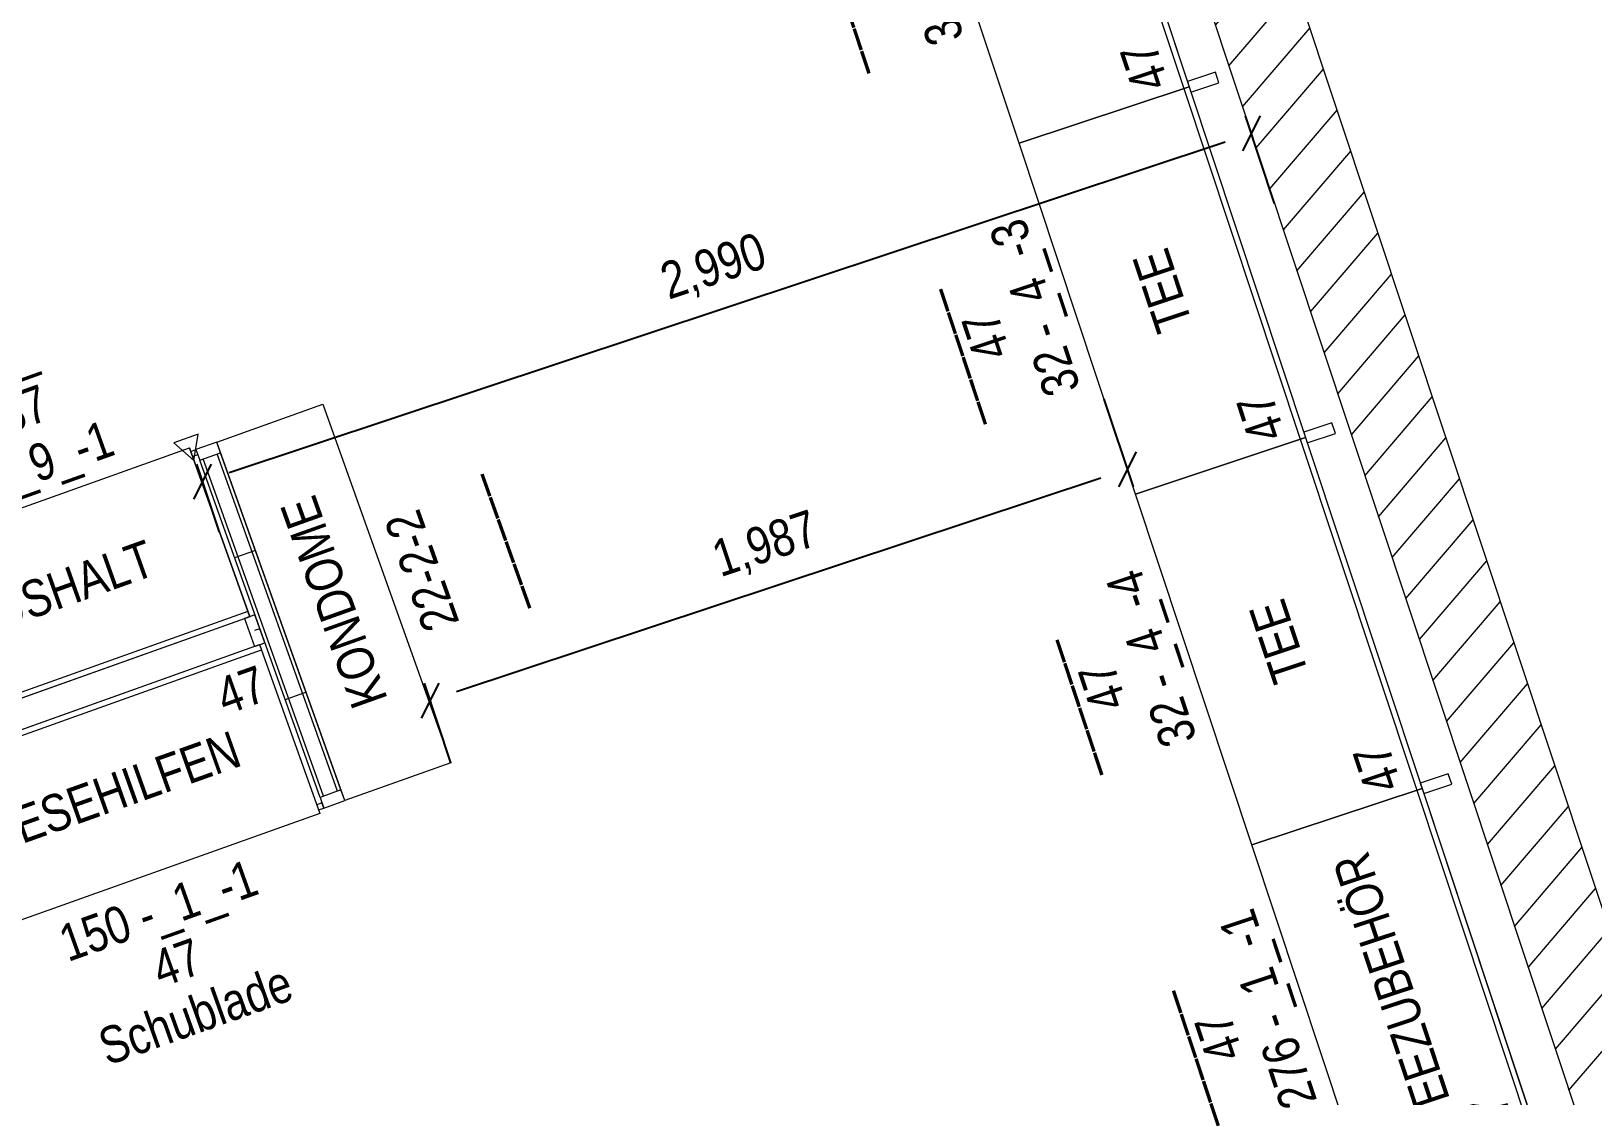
# Model space of a CAD drawing. Header units: millimetres. Extents: x 1954135 to 2038297, y 1349223 to 1397094.
# Drawn here: x 1992390 to 1996615, y 1370068 to 1372949 of the extents above; entities that cross this region are included whole.
import ezdxf
from ezdxf.enums import TextEntityAlignment as Align

# ---------------------------------------------------------------- set-up
doc = ezdxf.new("R2010")
doc.units = ezdxf.units.MM
doc.header["$MEASUREMENT"] = 0
doc.layers.get('Defpoints').update_dxf_attribs({"lineweight": 0})
for name, color, linetype, lineweight in [('01_Grundriss (Construction)', 7, 'Continuous', 0), ('10_Einrichtung', 7, 'Continuous', 0), ('10_Einrichtung (Construction)', 7, 'Continuous', 0), ('13_Ladenbau', 94, 'Continuous', 0), ('20_Sortimentierung', 7, 'Continuous', 0), ('21_Modulnummer', 7, 'Continuous', 0), ('TXT Schrift allgemein', 7, 'Continuous', 13)]:
    doc.layers.add(name, color=color, linetype=linetype, lineweight=lineweight)
doc.styles.add('Rossmann', font='ARIALN.TTF', dxfattribs={"height": 100})
doc.styles.add('Style-Arial Narrow', font='ARIALN.TTF')
doc.dimstyles.new('Rossmann', dxfattribs={"dimtxt": 100, "dimasz": 75, "dimexe": 50, "dimexo": 0.0625, "dimgap": 50, "dimtad": 1, "dimdec": 3, "dimlfac": 0.001, "dimzin": 3, "dimtxsty": 'Rossmann', "dimcen": 0, "dimadec": 3, "dimazin": 0, "dimtfac": 1, "dimtdec": 0, "dimtofl": 0, "dimtmove": 0, "dimatfit": 1, "dimfxl": 200, "dimfxlon": 1, "dimfrac": 2, "dimtolj": 1, "dimtzin": 3, "dimarcsym": 0})

# ---------------------------------------------------------------- blocks, each defined once
blk = doc.blocks.new('_Oblique-1')
at = {"color": 0, "linetype": 'ByBlock', "lineweight": -2}
blk.add_line((0.5, 0.5), (-0.5, -0.5), dxfattribs=at)
blk = doc.blocks.new('*D378')
at = {"layer": '10_Einrichtung', "color": 0, "linetype": 'ByBlock', "lineweight": -2, "transparency": 16777216}
for p, q in [((1995292.6, 1371953.2), (1995371.4, 1371716)), ((1993525.5, 1370969.5), (1993454, 1371184.8))]:
    blk.add_line(p, q, dxfattribs=at)
at = {"layer": '10_Einrichtung', "color": 0, "linetype": 'Continuous', "lineweight": -2, "transparency": 16777216}
blk.add_line((1995284.5, 1371739.8), (1993540.9, 1371161), dxfattribs=at)
at = {"layer": 'Defpoints', "color": 0, "linetype": 'Continuous', "lineweight": 0, "transparency": 16777216}
for p in [(1995220.3, 1372171), (1993469.8, 1371137.4), (1993525.5, 1370969.4)]:
    blk.add_point(p, dxfattribs=at)
at = {"layer": '10_Einrichtung', "color": 0, "linetype": 'Continuous', "lineweight": -2, "transparency": 16777216, "xscale": 75, "yscale": 75, "zscale": 75}
for p, rotation in [((1995355.6, 1371763.4), 18.36449639586934), ((1993469.8, 1371137.4), 198.3644963958693)]:
    blk.add_blockref('_Oblique-1', p, dxfattribs=dict(at, rotation=rotation))
at = {"layer": '10_Einrichtung', "color": 0, "linetype": 'Continuous', "lineweight": 0, "transparency": 16777216, "insert": (1994378, 1371554.9), "char_height": 100, "attachment_point": 5, "rotation": 18.3645, "style": 'Style-Arial Narrow'}
blk.add_mtext('\\A1;1,987', dxfattribs=at)
blk = doc.blocks.new('*U1137')
at = {"layer": '10_Einrichtung', "color": 7, "linetype": 'Continuous', "lineweight": 0}
blk.add_line((-500, 187.5), (500, 187.5), dxfattribs=at)
at = {"layer": '10_Einrichtung', "color": 7, "linetype": 'Continuous', "lineweight": 0, "flags": 128}
for points in [[(-485, 282.5), (-515, 282.5), (-515, 202.5), (-485, 202.5)], [(515, 282.5), (485, 282.5), (485, 202.5), (515, 202.5)], [(-500, 202.5), (500, 202.5), (500, -282.5), (-500, -282.5)]]:
    blk.add_lwpolyline(points, close=True, dxfattribs=at)
at = {"layer": '10_Einrichtung (Construction)', "color": 3, "linetype": 'Continuous', "lineweight": 0}
for p, q in [((-500, 202.5), (-500, -282.5)), ((500, 202.5), (500, -282.5))]:
    blk.add_line(p, q, dxfattribs=at)
at = {"layer": '10_Einrichtung (Construction)', "color": 5, "linetype": 'Continuous', "lineweight": 0}
blk.add_line((-500, 202.5), (500, 202.5), dxfattribs=at)
at = {"layer": '10_Einrichtung', "color": 7, "linetype": 'Continuous', "lineweight": 0, "style": 'Rossmann'}
blk.add_text('47', height=100, rotation=180, dxfattribs=at).set_placement((411.7, 103.6), align=Align.MIDDLE_CENTER)
blk = doc.blocks.new('R1 47_152')
at = {"layer": '10_Einrichtung', "color": 7, "linetype": 'Continuous', "lineweight": 0}
blk.add_blockref('*U1137', (500, -242.5), dxfattribs=at)
blk = doc.blocks.new('I1 47_152')
at = {"layer": '10_Einrichtung', "color": 7, "linetype": 'Continuous', "lineweight": 0}
blk.add_blockref('R1 47_152', (0, 0), dxfattribs=at)
at = {"layer": '20_Sortimentierung', "color": 7, "linetype": 'Continuous', "lineweight": 0, "style": 'Style-Arial Narrow'}
blk.add_attdef('I1 47_152_0', text='', height=100, rotation=180, dxfattribs=at).set_placement((501.1, -282.5), align=Align.MIDDLE_CENTER)
at = {"layer": '21_Modulnummer', "color": 7, "linetype": 'Continuous', "lineweight": 0, "insert": (435.8, -675), "char_height": 100, "attachment_point": 2, "rotation": 180, "line_spacing_factor": 0.6, "style": 'Style-Arial Narrow'}
blk.add_mtext('89 -_9_-1', dxfattribs=at)
at = {"layer": '21_Modulnummer', "color": 251, "linetype": 'Continuous', "lineweight": 0, "style": 'Style-Arial Narrow'}
blk.add_attdef('I1 47_152_0', text='', height=100, rotation=180, dxfattribs=at).set_placement((467.6, -825), align=Align.TOP_CENTER)
at = {"layer": '21_Modulnummer', "color": 5, "linetype": 'Continuous', "lineweight": 0, "style": 'Style-Arial Narrow'}
blk.add_attdef('I1 47_152_0', text='', height=100, rotation=180, dxfattribs=at).set_placement((500, -975), align=Align.TOP_CENTER)
blk = doc.blocks.new('*U1140')
at = {"layer": '10_Einrichtung', "color": 7, "linetype": 'Continuous', "lineweight": 0}
blk.add_line((-500, 187.5), (500, 187.5), dxfattribs=at)
at = {"layer": '10_Einrichtung', "color": 7, "linetype": 'Continuous', "lineweight": 0, "flags": 128}
for points in [[(-485, 282.5), (-515, 282.5), (-515, 202.5), (-485, 202.5)], [(515, 282.5), (485, 282.5), (485, 202.5), (515, 202.5)], [(-500, 202.5), (500, 202.5), (500, -282.5), (-500, -282.5)]]:
    blk.add_lwpolyline(points, close=True, dxfattribs=at)
at = {"layer": '10_Einrichtung (Construction)', "color": 3, "linetype": 'Continuous', "lineweight": 0}
for p, q in [((-500, 202.5), (-500, -282.5)), ((500, 202.5), (500, -282.5))]:
    blk.add_line(p, q, dxfattribs=at)
at = {"layer": '10_Einrichtung (Construction)', "color": 5, "linetype": 'Continuous', "lineweight": 0}
blk.add_line((-500, 202.5), (500, 202.5), dxfattribs=at)
at = {"layer": '10_Einrichtung', "color": 7, "linetype": 'Continuous', "lineweight": 0, "style": 'Rossmann'}
blk.add_text('47', height=100, dxfattribs=at).set_placement((411.7, 103.6), align=Align.MIDDLE_CENTER)
blk = doc.blocks.new('R1 47_153')
at = {"layer": '10_Einrichtung', "color": 7, "linetype": 'Continuous', "lineweight": 0}
blk.add_blockref('*U1140', (500, -242.5), dxfattribs=at)
blk = doc.blocks.new('I1 47_153')
at = {"layer": '10_Einrichtung', "color": 7, "linetype": 'Continuous', "lineweight": 0}
blk.add_blockref('R1 47_153', (0, 0), dxfattribs=at)
at = {"layer": '20_Sortimentierung', "color": 7, "linetype": 'Continuous', "lineweight": 0, "style": 'Style-Arial Narrow'}
blk.add_attdef('I1 47_153_0', text='', height=100, dxfattribs=at).set_placement((500, -282.5), align=Align.MIDDLE_CENTER)
at = {"layer": '21_Modulnummer', "color": 7, "linetype": 'Continuous', "lineweight": 0, "insert": (500, -575), "char_height": 100, "attachment_point": 2, "line_spacing_factor": 0.6, "style": 'Style-Arial Narrow'}
blk.add_mtext('150 -_1_-1', dxfattribs=at)
at = {"layer": '21_Modulnummer', "color": 251, "linetype": 'Continuous', "lineweight": 0, "style": 'Style-Arial Narrow'}
blk.add_attdef('I1 47_153_0', text='', height=100, dxfattribs=at).set_placement((500, -725), align=Align.TOP_CENTER)
at = {"layer": '21_Modulnummer', "color": 5, "linetype": 'Continuous', "lineweight": 0, "style": 'Style-Arial Narrow'}
blk.add_attdef('I1 47_153_0', text='', height=100, dxfattribs=at).set_placement((500, -875), align=Align.TOP_CENTER)
blk = doc.blocks.new('*U1188')
at = {"layer": '10_Einrichtung', "color": 7, "linetype": 'Continuous', "lineweight": 0}
blk.add_line((-500, 187.5), (500, 187.5), dxfattribs=at)
at = {"layer": '10_Einrichtung', "color": 7, "linetype": 'Continuous', "lineweight": 0, "flags": 128}
for points in [[(-485, 282.5), (-515, 282.5), (-515, 202.5), (-485, 202.5)], [(515, 282.5), (485, 282.5), (485, 202.5), (515, 202.5)], [(-500, 202.5), (500, 202.5), (500, -282.5), (-500, -282.5)]]:
    blk.add_lwpolyline(points, close=True, dxfattribs=at)
at = {"layer": '10_Einrichtung (Construction)', "color": 3, "linetype": 'Continuous', "lineweight": 0}
for p, q in [((-500, 202.5), (-500, -282.5)), ((500, 202.5), (500, -282.5))]:
    blk.add_line(p, q, dxfattribs=at)
at = {"layer": '10_Einrichtung (Construction)', "color": 5, "linetype": 'Continuous', "lineweight": 0}
blk.add_line((-500, 202.5), (500, 202.5), dxfattribs=at)
at = {"layer": '10_Einrichtung', "color": 7, "linetype": 'Continuous', "lineweight": 0, "style": 'Rossmann'}
blk.add_text('47', height=100, rotation=180, dxfattribs=at).set_placement((411.7, 103.6), align=Align.MIDDLE_CENTER)
blk = doc.blocks.new('R1 47_169')
at = {"layer": '10_Einrichtung', "color": 7, "linetype": 'Continuous', "lineweight": 0}
blk.add_blockref('*U1188', (500, -242.5), dxfattribs=at)
blk = doc.blocks.new('I1 47_169')
at = {"layer": '10_Einrichtung', "color": 7, "linetype": 'Continuous', "lineweight": 0}
blk.add_blockref('R1 47_169', (0, 0), dxfattribs=at)
at = {"layer": '20_Sortimentierung', "color": 7, "linetype": 'Continuous', "lineweight": 0, "style": 'Style-Arial Narrow'}
blk.add_attdef('I1 47_169_0', text='', height=100, rotation=180, dxfattribs=at).set_placement((501.1, -282.5), align=Align.MIDDLE_CENTER)
at = {"layer": '21_Modulnummer', "color": 7, "linetype": 'Continuous', "lineweight": 0, "insert": (435.8, -675), "char_height": 100, "attachment_point": 2, "rotation": 180, "line_spacing_factor": 0.6, "style": 'Style-Arial Narrow'}
blk.add_mtext('276 -_1_-1', dxfattribs=at)
at = {"layer": '21_Modulnummer', "color": 251, "linetype": 'Continuous', "lineweight": 0, "style": 'Style-Arial Narrow'}
blk.add_attdef('I1 47_169_0', text='', height=100, rotation=180, dxfattribs=at).set_placement((467.6, -825), align=Align.TOP_CENTER)
at = {"layer": '21_Modulnummer', "color": 5, "linetype": 'Continuous', "lineweight": 0, "style": 'Style-Arial Narrow'}
blk.add_attdef('I1 47_169_0', text='', height=100, rotation=180, dxfattribs=at).set_placement((500, -975), align=Align.TOP_CENTER)
blk = doc.blocks.new('*U1191')
at = {"layer": '10_Einrichtung', "color": 7, "linetype": 'Continuous', "lineweight": 0}
blk.add_line((-500, 187.5), (500, 187.5), dxfattribs=at)
at = {"layer": '10_Einrichtung', "color": 7, "linetype": 'Continuous', "lineweight": 0, "flags": 128}
for points in [[(-485, 282.5), (-515, 282.5), (-515, 202.5), (-485, 202.5)], [(515, 282.5), (485, 282.5), (485, 202.5), (515, 202.5)], [(-500, 202.5), (500, 202.5), (500, -282.5), (-500, -282.5)]]:
    blk.add_lwpolyline(points, close=True, dxfattribs=at)
at = {"layer": '10_Einrichtung (Construction)', "color": 3, "linetype": 'Continuous', "lineweight": 0}
for p, q in [((-500, 202.5), (-500, -282.5)), ((500, 202.5), (500, -282.5))]:
    blk.add_line(p, q, dxfattribs=at)
at = {"layer": '10_Einrichtung (Construction)', "color": 5, "linetype": 'Continuous', "lineweight": 0}
blk.add_line((-500, 202.5), (500, 202.5), dxfattribs=at)
at = {"layer": '10_Einrichtung', "color": 7, "linetype": 'Continuous', "lineweight": 0, "style": 'Rossmann'}
blk.add_text('47', height=100, rotation=180, dxfattribs=at).set_placement((411.7, 103.6), align=Align.MIDDLE_CENTER)
blk = doc.blocks.new('R1 47_170')
at = {"layer": '10_Einrichtung', "color": 7, "linetype": 'Continuous', "lineweight": 0}
blk.add_blockref('*U1191', (500, -242.5), dxfattribs=at)
blk = doc.blocks.new('I1 47_170')
at = {"layer": '10_Einrichtung', "color": 7, "linetype": 'Continuous', "lineweight": 0}
blk.add_blockref('R1 47_170', (0, 0), dxfattribs=at)
at = {"layer": '20_Sortimentierung', "color": 7, "linetype": 'Continuous', "lineweight": 0, "style": 'Style-Arial Narrow'}
blk.add_attdef('I1 47_170_0', text='', height=100, rotation=180, dxfattribs=at).set_placement((501.1, -282.5), align=Align.MIDDLE_CENTER)
at = {"layer": '21_Modulnummer', "color": 7, "linetype": 'Continuous', "lineweight": 0, "insert": (435.8, -675), "char_height": 100, "attachment_point": 2, "rotation": 180, "line_spacing_factor": 0.6, "style": 'Style-Arial Narrow'}
blk.add_mtext('32 -_4_-4', dxfattribs=at)
at = {"layer": '21_Modulnummer', "color": 251, "linetype": 'Continuous', "lineweight": 0, "style": 'Style-Arial Narrow'}
blk.add_attdef('I1 47_170_0', text='', height=100, rotation=180, dxfattribs=at).set_placement((467.6, -825), align=Align.TOP_CENTER)
at = {"layer": '21_Modulnummer', "color": 5, "linetype": 'Continuous', "lineweight": 0, "style": 'Style-Arial Narrow'}
blk.add_attdef('I1 47_170_0', text='', height=100, rotation=180, dxfattribs=at).set_placement((500, -975), align=Align.TOP_CENTER)
blk = doc.blocks.new('*U1194')
at = {"layer": '10_Einrichtung', "color": 7, "linetype": 'Continuous', "lineweight": 0}
blk.add_line((-500, 187.5), (500, 187.5), dxfattribs=at)
at = {"layer": '10_Einrichtung', "color": 7, "linetype": 'Continuous', "lineweight": 0, "flags": 128}
for points in [[(-485, 282.5), (-515, 282.5), (-515, 202.5), (-485, 202.5)], [(515, 282.5), (485, 282.5), (485, 202.5), (515, 202.5)], [(-500, 202.5), (500, 202.5), (500, -282.5), (-500, -282.5)]]:
    blk.add_lwpolyline(points, close=True, dxfattribs=at)
at = {"layer": '10_Einrichtung (Construction)', "color": 3, "linetype": 'Continuous', "lineweight": 0}
for p, q in [((-500, 202.5), (-500, -282.5)), ((500, 202.5), (500, -282.5))]:
    blk.add_line(p, q, dxfattribs=at)
at = {"layer": '10_Einrichtung (Construction)', "color": 5, "linetype": 'Continuous', "lineweight": 0}
blk.add_line((-500, 202.5), (500, 202.5), dxfattribs=at)
at = {"layer": '10_Einrichtung', "color": 7, "linetype": 'Continuous', "lineweight": 0, "style": 'Rossmann'}
blk.add_text('47', height=100, rotation=180, dxfattribs=at).set_placement((411.7, 103.6), align=Align.MIDDLE_CENTER)
blk = doc.blocks.new('R1 47_171')
at = {"layer": '10_Einrichtung', "color": 7, "linetype": 'Continuous', "lineweight": 0}
blk.add_blockref('*U1194', (500, -242.5), dxfattribs=at)
blk = doc.blocks.new('I1 47_171')
at = {"layer": '10_Einrichtung', "color": 7, "linetype": 'Continuous', "lineweight": 0}
blk.add_blockref('R1 47_171', (0, 0), dxfattribs=at)
at = {"layer": '20_Sortimentierung', "color": 7, "linetype": 'Continuous', "lineweight": 0, "style": 'Style-Arial Narrow'}
blk.add_attdef('I1 47_171_0', text='', height=100, rotation=180, dxfattribs=at).set_placement((501.1, -282.5), align=Align.MIDDLE_CENTER)
at = {"layer": '21_Modulnummer', "color": 7, "linetype": 'Continuous', "lineweight": 0, "insert": (435.8, -675), "char_height": 100, "attachment_point": 2, "rotation": 180, "line_spacing_factor": 0.6, "style": 'Style-Arial Narrow'}
blk.add_mtext('32 -_4_-3', dxfattribs=at)
at = {"layer": '21_Modulnummer', "color": 251, "linetype": 'Continuous', "lineweight": 0, "style": 'Style-Arial Narrow'}
blk.add_attdef('I1 47_171_0', text='', height=100, rotation=180, dxfattribs=at).set_placement((467.6, -825), align=Align.TOP_CENTER)
at = {"layer": '21_Modulnummer', "color": 5, "linetype": 'Continuous', "lineweight": 0, "style": 'Style-Arial Narrow'}
blk.add_attdef('I1 47_171_0', text='', height=100, rotation=180, dxfattribs=at).set_placement((500, -975), align=Align.TOP_CENTER)
blk = doc.blocks.new('*U1197')
at = {"layer": '10_Einrichtung', "color": 7, "linetype": 'Continuous', "lineweight": 0}
blk.add_line((-500, 187.5), (500, 187.5), dxfattribs=at)
at = {"layer": '10_Einrichtung', "color": 7, "linetype": 'Continuous', "lineweight": 0, "flags": 128}
for points in [[(-485, 282.5), (-515, 282.5), (-515, 202.5), (-485, 202.5)], [(515, 282.5), (485, 282.5), (485, 202.5), (515, 202.5)], [(-500, 202.5), (500, 202.5), (500, -282.5), (-500, -282.5)]]:
    blk.add_lwpolyline(points, close=True, dxfattribs=at)
at = {"layer": '10_Einrichtung (Construction)', "color": 3, "linetype": 'Continuous', "lineweight": 0}
for p, q in [((-500, 202.5), (-500, -282.5)), ((500, 202.5), (500, -282.5))]:
    blk.add_line(p, q, dxfattribs=at)
at = {"layer": '10_Einrichtung (Construction)', "color": 5, "linetype": 'Continuous', "lineweight": 0}
blk.add_line((-500, 202.5), (500, 202.5), dxfattribs=at)
at = {"layer": '10_Einrichtung', "color": 7, "linetype": 'Continuous', "lineweight": 0, "style": 'Rossmann'}
blk.add_text('47', height=100, rotation=180, dxfattribs=at).set_placement((411.7, 103.6), align=Align.MIDDLE_CENTER)
blk = doc.blocks.new('R1 47_172')
at = {"layer": '10_Einrichtung', "color": 7, "linetype": 'Continuous', "lineweight": 0}
blk.add_blockref('*U1197', (500, -242.5), dxfattribs=at)
blk = doc.blocks.new('I1 47_172')
at = {"layer": '10_Einrichtung', "color": 7, "linetype": 'Continuous', "lineweight": 0}
blk.add_blockref('R1 47_172', (0, 0), dxfattribs=at)
at = {"layer": '20_Sortimentierung', "color": 7, "linetype": 'Continuous', "lineweight": 0, "style": 'Style-Arial Narrow'}
blk.add_attdef('I1 47_172_0', text='', height=100, rotation=180, dxfattribs=at).set_placement((501.1, -282.5), align=Align.MIDDLE_CENTER)
at = {"layer": '21_Modulnummer', "color": 7, "linetype": 'Continuous', "lineweight": 0, "insert": (435.8, -675), "char_height": 100, "attachment_point": 2, "rotation": 180, "line_spacing_factor": 0.6, "style": 'Style-Arial Narrow'}
blk.add_mtext('32 -_4_-2', dxfattribs=at)
at = {"layer": '21_Modulnummer', "color": 251, "linetype": 'Continuous', "lineweight": 0, "style": 'Style-Arial Narrow'}
blk.add_attdef('I1 47_172_0', text='', height=100, rotation=180, dxfattribs=at).set_placement((467.6, -825), align=Align.TOP_CENTER)
at = {"layer": '21_Modulnummer', "color": 5, "linetype": 'Continuous', "lineweight": 0, "style": 'Style-Arial Narrow'}
blk.add_attdef('I1 47_172_0', text='', height=100, rotation=180, dxfattribs=at).set_placement((500, -975), align=Align.TOP_CENTER)
blk = doc.blocks.new('RZ024_5')
at = {"layer": '10_Einrichtung', "color": 7, "lineweight": 0, "ltscale": 10}
for p, q in [((-157.5, -484.4), (-157.5, 484.4)), ((-97.5, -484.4), (-97.5, 484.4)), ((-97.5, 203.9), (-157.5, 203.9)), ((-97.5, -203.9), (-157.5, -203.9))]:
    blk.add_line(p, q, dxfattribs=at)
at = {"layer": '10_Einrichtung', "color": 7, "linetype": 'Continuous', "lineweight": 0}
for p, q in [((-147.5, -484.4), (-147.5, 484.4)), ((-107.5, -484.4), (-107.5, 484.4))]:
    blk.add_line(p, q, dxfattribs=at)
at = {"layer": '10_Einrichtung', "color": 7, "linetype": 'Continuous', "lineweight": 0, "flags": 128}
for points in [[(-172.5, 515), (-157.5, 515), (-157.5, 500), (-172.5, 500)], [(-172.5, -515), (-157.5, -515), (-157.5, -500), (-172.5, -500)]]:
    blk.add_lwpolyline(points, close=True, dxfattribs=at)
at = {"layer": '10_Einrichtung', "color": 7, "lineweight": 0, "ltscale": 10, "flags": 128}
for points in [[(-97.5, 484.4), (-97.5, 515), (-157.5, 515), (-157.5, 484.4)], [(-97.5, -515), (-97.5, -484.4), (-157.5, -484.4), (-157.5, -515)]]:
    blk.add_lwpolyline(points, close=True, dxfattribs=at)
at = {"layer": '10_Einrichtung (Construction)', "color": 7, "linetype": 'Continuous', "lineweight": 0}
blk.add_line((-157.5, 0), (-172.5, 0), dxfattribs=at)
at = {"layer": '10_Einrichtung (Construction)', "color": 7, "linetype": 'Continuous', "lineweight": 0, "flags": 128}
blk.add_lwpolyline([(-97.5, 515), (207.5, 515), (207.5, -515), (-97.5, -515)], close=True, dxfattribs=at)
blk = doc.blocks.new('IKBom_5')
at = {"layer": '10_Einrichtung', "color": 7, "linetype": 'Continuous', "lineweight": 0}
blk.add_blockref('RZ024_5', (172.5, 0), dxfattribs=at)
at = {"layer": '20_Sortimentierung', "color": 7, "linetype": 'Continuous', "lineweight": 0, "style": 'Style-Arial Narrow'}
blk.add_text('KONDOME', height=100, rotation=90, dxfattribs=at).set_placement((227.5, 0), align=Align.MIDDLE_CENTER)
at = {"layer": '21_Modulnummer', "color": 7, "linetype": 'Continuous', "lineweight": 0, "insert": (430, 0), "char_height": 100, "attachment_point": 2, "rotation": 90, "line_spacing_factor": 0.6, "style": 'Style-Arial Narrow'}
blk.add_mtext('22-2-2', dxfattribs=at)
at = {"layer": '21_Modulnummer', "color": 5, "linetype": 'Continuous', "lineweight": 0, "style": 'Style-Arial Narrow'}
blk.add_attdef('IKBom_5_0', text='', height=100, rotation=90, dxfattribs=at).set_placement((597.4, 0), align=Align.TOP_CENTER)
blk = doc.blocks.new('Z_Kennzeichen Endständer')
at = {"layer": '10_Einrichtung', "color": 3, "linetype": 'Continuous', "lineweight": 0, "flags": 128}
blk.add_lwpolyline([(0, 36.2), (-34.7, -26.8), (35.1, -26.8)], close=True, dxfattribs=at)
blk = doc.blocks.new('End 160_47')
at = {"layer": '10_Einrichtung', "color": 3, "linetype": 'Continuous', "lineweight": 0, "flags": 128}
blk.add_lwpolyline([(-30.1, 295.9), (-60.1, 295.9), (-60.1, 215.9), (-30.1, 215.9)], close=True, dxfattribs=at)
at = {"layer": '10_Einrichtung (Construction)', "color": 3, "linetype": 'Continuous', "lineweight": 0}
blk.add_line((-45.1, 215.9), (-45.1, -269.1), dxfattribs=at)
at = {"layer": '10_Einrichtung', "color": 3, "lineweight": 0}
blk.add_blockref('Z_Kennzeichen Endständer', (-45.1, -269.1), dxfattribs=at)
blk = doc.blocks.new('End 160_47a')
at = {"layer": '10_Einrichtung', "color": 3, "linetype": 'Continuous', "lineweight": 0}
blk.add_blockref('End 160_47', (45.1, -255.9), dxfattribs=at)
blk = doc.blocks.new('*D1493')
at = {"layer": '13_Ladenbau', "color": 0, "linetype": 'ByBlock', "lineweight": -2, "transparency": 16777216}
for p, q in [((1995754.5, 1372482.3), (1995675.7, 1372719.5)), ((1992899.6, 1371593), (1992838.3, 1371777.6))]:
    blk.add_line(p, q, dxfattribs=at)
at = {"layer": '13_Ladenbau', "color": 94, "linetype": 'Continuous', "lineweight": -2, "transparency": 16777216}
blk.add_line((1995620.3, 1372648.5), (1992925.3, 1371753.8), dxfattribs=at)
at = {"layer": 'Defpoints', "color": 0, "linetype": 'Continuous', "lineweight": 0, "transparency": 16777216}
for p in [(1995806.3, 1372326), (1992854.1, 1371730.2), (1992899.7, 1371592.9)]:
    blk.add_point(p, dxfattribs=at)
at = {"layer": '13_Ladenbau', "color": 94, "linetype": 'Continuous', "lineweight": -2, "transparency": 16777216, "xscale": 75, "yscale": 75, "zscale": 75}
for p, rotation in [((1995691.5, 1372672.1), 18.36449639588109), ((1992854.1, 1371730.2), 198.3644963958811)]:
    blk.add_blockref('_Oblique-1', p, dxfattribs=dict(at, rotation=rotation))
at = {"layer": '13_Ladenbau', "color": 0, "linetype": 'Continuous', "lineweight": 0, "transparency": 16777216, "insert": (1994238.1, 1372305.6), "char_height": 100, "attachment_point": 5, "rotation": 18.3645, "style": 'Style-Arial Narrow'}
blk.add_mtext('\\A1;2,990', dxfattribs=at)

msp = doc.modelspace()

# ---------------------------------------------------------------- hatches: boundary and pattern name
at = {"layer": '01_Grundriss (Construction)', "linetype": 'Continuous', "lineweight": 0}
h = msp.add_hatch(dxfattribs=at)
h.set_pattern_fill('HATCH', style=0, pattern_type=2)
h.set_pattern_definition([(49.4754, (1996882.5, 1374472.65), (-76.0127, 64.9775), [])])
h.paths.add_polyline_path([(2000088.8454, 1374951.8785), (1995147.1343, 1374771.5551), (1995045.9027, 1374616.7095), (1996901.5927, 1369026.7369), (1997129.3698, 1369102.3515), (1995310.1841, 1374582.3608), (1995280.0355, 1374536.245), (2000097.5972, 1374712.0381)], flags=0)

# ---------------------------------------------------------------- linework, layer by layer
at = {"layer": '01_Grundriss (Construction)', "lineweight": 0}
for p, q in [((1995045.9027, 1374616.7095), (1996901.5927, 1369026.7369)), ((1995310.1841, 1374582.3608), (1997129.3698, 1369102.3515))]:
    msp.add_line(p, q, dxfattribs=at)

# ---------------------------------------------------------------- block references
at = {"layer": '20_Sortimentierung', "color": 7, "linetype": 'Continuous', "lineweight": 0}
ref = msp.add_blockref('IKBom_5', (1992994.5781, 1371326.8127), dxfattribs=dict(at, rotation=19.63117364109752))
ref.add_attrib('IKBom_5_0', '______', dxfattribs={"layer": '21_Modulnummer', "color": 5, "linetype": 'Continuous', "lineweight": 0, "height": 100, "rotation": 109.6311736, "style": 'Style-Arial Narrow'}).set_placement((1993557.285, 1371527.5287), align=Align.TOP_CENTER)
at = {"layer": 'TXT Schrift allgemein'}
ref = msp.add_blockref('I1 47_172', (1995246.0031, 1373760.0196), dxfattribs=dict(at, rotation=288.3644963958817))
ref.add_attrib('I1 47_172_0', '47', dxfattribs={"layer": '21_Modulnummer', "color": 251, "linetype": 'Continuous', "lineweight": 0, "height": 100, "rotation": 108.3644964, "style": 'Style-Arial Narrow'}).set_placement((1994610.3315, 1373056.3393), align=Align.TOP_CENTER)
ref.add_attrib('I1 47_172_0', 'TEE', dxfattribs={"layer": '20_Sortimentierung', "color": 7, "linetype": 'Continuous', "lineweight": 0, "height": 100, "rotation": 108.3644964, "style": 'Style-Arial Narrow'}).set_placement((1995135.7615, 1373195.4531), align=Align.MIDDLE_CENTER)
ref.add_attrib('I1 47_172_0', '______', dxfattribs={"layer": '21_Modulnummer', "color": 5, "linetype": 'Continuous', "lineweight": 0, "height": 100, "rotation": 108.3644964, "style": 'Style-Arial Narrow'}).set_placement((1994478.1889, 1372978.2994), align=Align.TOP_CENTER)
ref = msp.add_blockref('I1 47_171', (1995561.0641, 1372810.9482), dxfattribs=dict(at, rotation=288.3644963958817))
ref.add_attrib('I1 47_171_0', '47', dxfattribs={"layer": '21_Modulnummer', "color": 251, "linetype": 'Continuous', "lineweight": 0, "height": 100, "rotation": 108.3644964, "style": 'Style-Arial Narrow'}).set_placement((1994925.3925, 1372107.2678), align=Align.TOP_CENTER)
ref.add_attrib('I1 47_171_0', 'TEE', dxfattribs={"layer": '20_Sortimentierung', "color": 7, "linetype": 'Continuous', "lineweight": 0, "height": 100, "rotation": 108.3644964, "style": 'Style-Arial Narrow'}).set_placement((1995450.8225, 1372246.3817), align=Align.MIDDLE_CENTER)
ref.add_attrib('I1 47_171_0', '______', dxfattribs={"layer": '21_Modulnummer', "color": 5, "linetype": 'Continuous', "lineweight": 0, "height": 100, "rotation": 108.3644964, "style": 'Style-Arial Narrow'}).set_placement((1994793.2499, 1372029.228), align=Align.TOP_CENTER)
ref = msp.add_blockref('I1 47_152', (1992994.5781, 1371326.8127), dxfattribs=dict(at, rotation=199.6311736411276))
ref.add_attrib('I1 47_152_0', '47/37', dxfattribs={"layer": '21_Modulnummer', "color": 251, "linetype": 'Continuous', "lineweight": 0, "height": 100, "rotation": 19.6311736, "style": 'Style-Arial Narrow'}).set_placement((1992277.0176, 1371946.7735), align=Align.TOP_CENTER)
ref.add_attrib('I1 47_152_0', 'HAUSHALT', dxfattribs={"layer": '20_Sortimentierung', "color": 7, "linetype": 'Continuous', "lineweight": 0, "height": 100, "rotation": 19.6311736, "style": 'Style-Arial Narrow'}).set_placement((1992427.7126, 1371424.5471), align=Align.MIDDLE_CENTER)
ref.add_attrib('I1 47_152_0', '______', dxfattribs={"layer": '21_Modulnummer', "color": 5, "linetype": 'Continuous', "lineweight": 0, "height": 100, "rotation": 19.6311736, "style": 'Style-Arial Narrow'}).set_placement((1992196.0757, 1372077.1586), align=Align.TOP_CENTER)
at = {"layer": 'TXT Schrift allgemein', "rotation": 199.6311736411216}
msp.add_blockref('End 160_47a', (1992994.5781, 1371326.8127), dxfattribs=at)
at = {"layer": 'TXT Schrift allgemein'}
ref = msp.add_blockref('I1 47_170', (1995876.1251, 1371861.8768), dxfattribs=dict(at, rotation=288.3644963958817))
ref.add_attrib('I1 47_170_0', '47', dxfattribs={"layer": '21_Modulnummer', "color": 251, "linetype": 'Continuous', "lineweight": 0, "height": 100, "rotation": 108.3644964, "style": 'Style-Arial Narrow'}).set_placement((1995240.4535, 1371158.1964), align=Align.TOP_CENTER)
ref.add_attrib('I1 47_170_0', 'TEE', dxfattribs={"layer": '20_Sortimentierung', "color": 7, "linetype": 'Continuous', "lineweight": 0, "height": 100, "rotation": 108.3644964, "style": 'Style-Arial Narrow'}).set_placement((1995765.8835, 1371297.3103), align=Align.MIDDLE_CENTER)
ref.add_attrib('I1 47_170_0', '______', dxfattribs={"layer": '21_Modulnummer', "color": 5, "linetype": 'Continuous', "lineweight": 0, "height": 100, "rotation": 108.3644964, "style": 'Style-Arial Narrow'}).set_placement((1995108.3109, 1371080.1566), align=Align.TOP_CENTER)
ref = msp.add_blockref('I1 47_153', (1992052.7033, 1370990.8486), dxfattribs=dict(at, rotation=19.63117364112762))
ref.add_attrib('I1 47_153_0', '47', dxfattribs={"layer": '21_Modulnummer', "color": 251, "linetype": 'Continuous', "lineweight": 0, "height": 100, "rotation": 19.6311736, "style": 'Style-Arial Narrow'}).set_placement((1992767.2147, 1370475.9714), align=Align.TOP_CENTER)
ref.add_attrib('I1 47_153_0', 'LESEHILFEN', dxfattribs={"layer": '20_Sortimentierung', "color": 7, "linetype": 'Continuous', "lineweight": 0, "height": 100, "rotation": 19.6311736, "style": 'Style-Arial Narrow'}).set_placement((1992618.5506, 1370892.751), align=Align.MIDDLE_CENTER)
ref.add_attrib('I1 47_153_0', 'Schublade', dxfattribs={"layer": '21_Modulnummer', "color": 5, "linetype": 'Continuous', "lineweight": 0, "height": 100, "rotation": 19.6311736, "style": 'Style-Arial Narrow'}).set_placement((1992817.6093, 1370334.6902), align=Align.TOP_CENTER)
ref = msp.add_blockref('I1 47_169', (1996191.1861, 1370912.8053), dxfattribs=dict(at, rotation=288.3644963958817))
ref.add_attrib('I1 47_169_0', '47', dxfattribs={"layer": '21_Modulnummer', "color": 251, "linetype": 'Continuous', "lineweight": 0, "height": 100, "rotation": 108.3644964, "style": 'Style-Arial Narrow'}).set_placement((1995555.5145, 1370209.125), align=Align.TOP_CENTER)
ref.add_attrib('I1 47_169_0', 'TEEZUBEHÖR', dxfattribs={"layer": '20_Sortimentierung', "color": 7, "linetype": 'Continuous', "lineweight": 0, "height": 100, "rotation": 108.3644964, "style": 'Style-Arial Narrow'}).set_placement((1996080.9445, 1370348.2389), align=Align.MIDDLE_CENTER)
ref.add_attrib('I1 47_169_0', '______', dxfattribs={"layer": '21_Modulnummer', "color": 5, "linetype": 'Continuous', "lineweight": 0, "height": 100, "rotation": 108.3644964, "style": 'Style-Arial Narrow'}).set_placement((1995423.3719, 1370131.0851), align=Align.TOP_CENTER)

# ---------------------------------------------------------------- dimensions: what is measured, and where the dimension line sits
at = {"layer": '10_Einrichtung', "linetype": 'Continuous', "lineweight": 0}
dim = msp.add_linear_dim(base=(1993469.7583, 1371137.3628), p1=(1995220.3321, 1372171.0054), p2=(1993525.512, 1370969.4135), angle=198.3644964, dimstyle='Rossmann', override={"dimtxsty": 'Style-Arial Narrow', "dimblk": '_Oblique-1', "dimtdec": 3, "dimfrac": 0}, dxfattribs=at)
dim.commit()
dim.dimension.update_dxf_attribs({"geometry": '*D378', "text_midpoint": (1994378.012, 1371554.877)})
at = {"layer": '13_Ladenbau', "color": 94, "linetype": 'Continuous', "lineweight": 0}
dim = msp.add_linear_dim(base=(1992854.0945, 1371730.1762), p1=(1995806.3312, 1372326.0388), p2=(1992899.6683, 1371592.8923), angle=198.3644964, dimstyle='Rossmann', override={"dimtxsty": 'Style-Arial Narrow', "dimblk": '_Oblique-1', "dimclrd": 94, "dimtdec": 3, "dimfrac": 0}, dxfattribs=at)
dim.commit()
dim.dimension.update_dxf_attribs({"geometry": '*D1493', "text_midpoint": (1994238.0875, 1372305.6205)})

doc.saveas('drawing.dxf')
